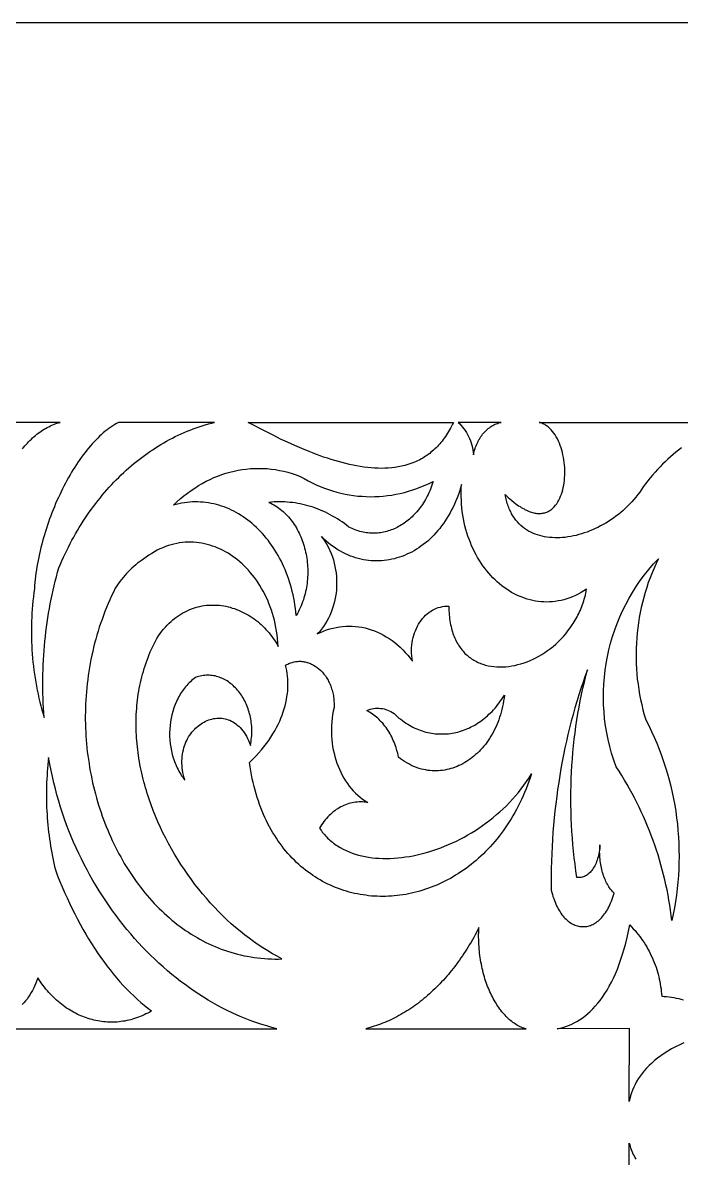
# Model space of a CAD drawing. Extents: x 599 to 929, y 27 to 457.
# Drawn here: x 768.4 to 834.3, y 343.7 to 457.4 of the extents above; entities that cross this region are included whole.
import ezdxf

# ---------------------------------------------------------------- set-up
doc = ezdxf.new("R2010")
doc.units = 0
doc.layers.add('LAYER_1', color=18, linetype='CONTINUOUS')

msp = doc.modelspace()

# ---------------------------------------------------------------- linework, layer by layer
at = {"layer": 'LAYER_1'}
for points in [[(599.39, 457.44), (599.39, 27.44), (929.39, 27.44), (929.39, 457.44)], [(787.6, 417.41), (778, 417.41), (777.8, 417.3), (777.61, 417.19), (777.42, 417.07), (777.23, 416.94), (777.03, 416.8), (776.84, 416.66), (776.65, 416.51), (776.47, 416.35), (776.28, 416.18), (776.09, 416.01), (775.91, 415.83), (775.72, 415.64), (775.54, 415.45), (775.36, 415.25), (775.18, 415.04), (775, 414.83), (774.82, 414.61), (774.64, 414.39), (774.47, 414.16), (774.3, 413.92), (774.13, 413.68), (773.96, 413.44), (773.79, 413.19), (773.62, 412.93), (773.46, 412.67), (773.3, 412.41), (773.14, 412.14), (772.99, 411.87), (772.83, 411.59), (772.68, 411.31), (772.53, 411.03), (772.39, 410.75), (772.25, 410.46), (772.11, 410.16), (771.97, 409.87), (771.83, 409.57), (771.7, 409.27), (771.57, 408.96), (771.45, 408.66), (771.33, 408.35), (771.21, 408.04), (771.09, 407.73), (770.98, 407.41), (770.87, 407.1), (770.77, 406.78), (770.67, 406.46), (770.57, 406.15), (770.48, 405.83), (770.39, 405.51), (770.31, 405.19), (770.22, 404.87), (770.15, 404.55), (770.07, 404.23), (770.01, 403.9), (769.94, 403.58), (769.88, 403.27), (769.83, 402.95), (769.78, 402.63), (769.73, 402.31), (769.69, 401.99), (769.65, 401.68), (769.62, 401.37), (769.6, 401.06), (769.58, 400.75), (769.52, 400.34), (769.47, 399.93), (769.43, 399.52), (769.39, 399.11), (769.36, 398.71), (769.33, 398.3), (769.31, 397.89), (769.29, 397.48), (769.28, 397.07), (769.28, 396.66), (769.28, 396.25), (769.28, 395.84), (769.29, 395.43), (769.31, 395.02), (769.33, 394.61), (769.36, 394.21), (769.39, 393.8), (769.43, 393.39), (769.48, 392.99), (769.53, 392.58), (769.58, 392.18), (769.64, 391.78), (769.71, 391.38), (769.78, 390.98), (769.86, 390.58), (769.94, 390.18), (770.03, 389.79), (770.12, 389.39), (770.22, 389), (770.33, 388.61), (770.44, 388.22), (770.55, 387.84), (770.52, 388.32), (770.49, 388.81), (770.46, 389.29), (770.44, 389.77), (770.43, 390.26), (770.42, 390.74), (770.42, 391.22), (770.42, 391.7), (770.43, 392.18), (770.44, 392.65), (770.46, 393.13), (770.48, 393.61), (770.51, 394.08), (770.54, 394.55), (770.58, 395.03), (770.63, 395.5), (770.67, 395.97), (770.73, 396.44), (770.79, 396.9), (770.85, 397.37), (770.92, 397.83), (771, 398.3), (771.08, 398.76), (771.16, 399.22), (771.25, 399.68), (771.34, 400.13), (771.44, 400.59), (771.55, 401.04), (771.66, 401.49), (771.77, 401.94), (771.89, 402.39), (772.02, 402.84), (772.17, 403.2), (772.32, 403.55), (772.48, 403.9), (772.64, 404.24), (772.81, 404.58), (772.98, 404.92), (773.15, 405.26), (773.33, 405.59), (773.51, 405.92), (773.69, 406.24), (773.88, 406.56), (774.07, 406.88), (774.26, 407.19), (774.46, 407.5), (774.66, 407.8), (774.86, 408.1), (775.07, 408.4), (775.28, 408.7), (775.49, 408.99), (775.71, 409.27), (775.92, 409.55), (776.15, 409.83), (776.37, 410.1), (776.6, 410.37), (776.83, 410.64), (777.06, 410.9), (777.3, 411.16), (777.53, 411.41), (777.77, 411.66), (778.02, 411.9), (778.26, 412.14), (778.51, 412.38), (778.76, 412.61), (779.02, 412.84), (779.27, 413.06), (779.53, 413.28), (779.79, 413.49), (780.06, 413.7), (780.32, 413.9), (780.59, 414.1), (780.86, 414.3), (781.13, 414.49), (781.41, 414.67), (781.68, 414.85), (781.96, 415.03), (782.24, 415.2), (782.52, 415.37), (782.81, 415.53), (783.1, 415.68), (783.38, 415.83), (783.67, 415.98), (783.97, 416.12), (784.26, 416.26), (784.56, 416.39), (784.85, 416.51), (785.15, 416.63), (785.45, 416.75), (785.76, 416.86), (786.06, 416.97), (786.36, 417.06), (786.67, 417.16), (786.98, 417.25), (787.29, 417.33)], [(811.5, 417.41), (811.41, 417.21), (811.32, 417.03), (811.22, 416.84), (811.12, 416.66), (811.02, 416.49), (810.92, 416.32), (810.81, 416.15), (810.7, 415.99), (810.59, 415.84), (810.48, 415.68), (810.37, 415.54), (810.25, 415.39), (810.14, 415.26), (810.02, 415.12), (809.9, 414.99), (809.77, 414.87), (809.65, 414.75), (809.52, 414.63), (809.39, 414.52), (809.26, 414.41), (809.13, 414.3), (808.99, 414.2), (808.86, 414.1), (808.72, 414.01), (808.58, 413.92), (808.44, 413.83), (808.3, 413.75), (808.15, 413.67), (807.86, 413.53), (807.56, 413.4), (807.26, 413.28), (806.95, 413.18), (806.63, 413.09), (806.32, 413.01), (805.99, 412.95), (805.66, 412.9), (805.33, 412.86), (804.99, 412.83), (804.65, 412.81), (804.31, 412.8), (803.96, 412.81), (803.61, 412.82), (803.26, 412.85), (802.9, 412.89), (802.55, 412.93), (802.19, 412.98), (801.82, 413.04), (801.46, 413.11), (801.1, 413.19), (800.73, 413.28), (800.36, 413.37), (800, 413.47), (799.63, 413.58), (799.26, 413.69), (798.89, 413.81), (798.52, 413.93), (798.16, 414.06), (797.79, 414.2), (797.42, 414.34), (797.06, 414.48), (796.33, 414.78), (795.62, 415.09), (794.91, 415.41), (794.21, 415.74), (793.53, 416.08), (792.86, 416.41), (792.21, 416.75), (791.58, 417.08), (790.97, 417.41)], [(816.28, 417.41), (811.99, 417.41), (812.14, 417.26), (812.29, 417.1), (812.43, 416.94), (812.56, 416.76), (812.69, 416.58), (812.81, 416.39), (812.92, 416.2), (813.02, 415.99), (813.11, 415.78), (813.2, 415.57), (813.27, 415.35), (813.34, 415.12), (813.4, 414.89), (813.45, 414.65), (813.49, 414.41), (813.52, 414.17), (813.55, 414.33), (813.59, 414.48), (813.63, 414.63), (813.68, 414.78), (813.73, 414.93), (813.78, 415.07), (813.84, 415.21), (813.9, 415.35), (813.97, 415.48), (814.03, 415.62), (814.11, 415.74), (814.18, 415.87), (814.26, 415.98), (814.34, 416.1), (814.43, 416.21), (814.52, 416.32), (814.61, 416.42), (814.7, 416.52), (814.8, 416.62), (814.9, 416.71), (815, 416.79), (815.11, 416.87), (815.22, 416.95), (815.33, 417.02), (815.44, 417.09), (815.55, 417.15), (815.67, 417.21), (815.79, 417.26), (815.91, 417.3), (816.03, 417.35), (816.15, 417.38)], [(783.48, 409.11), (783.82, 409.43), (784.17, 409.74), (784.52, 410.04), (784.88, 410.32), (785.25, 410.58), (785.62, 410.83), (785.99, 411.07), (786.37, 411.29), (786.76, 411.5), (787.15, 411.69), (787.54, 411.87), (787.94, 412.03), (788.33, 412.18), (788.74, 412.31), (789.14, 412.42), (789.55, 412.52), (789.96, 412.61), (790.37, 412.68), (790.78, 412.73), (791.2, 412.77), (791.61, 412.8), (792.03, 412.8), (792.45, 412.79), (792.86, 412.77), (793.28, 412.73), (793.7, 412.67), (794.11, 412.6), (794.53, 412.51), (794.94, 412.41), (795.36, 412.29), (795.77, 412.15), (796.18, 412), (796.57, 411.77), (796.97, 411.55), (797.37, 411.35), (797.77, 411.16), (798.18, 410.98), (798.59, 410.82), (799, 410.68), (799.42, 410.54), (799.83, 410.42), (800.25, 410.32), (800.67, 410.23), (801.09, 410.15), (801.51, 410.08), (801.94, 410.03), (802.36, 410), (802.79, 409.97), (803.21, 409.96), (803.64, 409.97), (804.06, 409.99), (804.49, 410.02), (804.91, 410.07), (805.33, 410.13), (805.76, 410.2), (806.18, 410.29), (806.6, 410.39), (807.02, 410.51), (807.43, 410.64), (807.85, 410.78), (808.26, 410.94), (808.67, 411.11), (809.08, 411.29), (809.48, 411.49), (809.42, 411.3), (809.35, 411.1), (809.28, 410.91), (809.21, 410.72), (809.13, 410.54), (809.05, 410.36), (808.97, 410.18), (808.88, 410.01), (808.79, 409.83), (808.7, 409.67), (808.6, 409.5), (808.5, 409.34), (808.4, 409.19), (808.3, 409.03), (808.19, 408.89), (808.08, 408.74), (807.97, 408.6), (807.85, 408.46), (807.73, 408.33), (807.61, 408.2), (807.49, 408.07), (807.37, 407.95), (807.24, 407.83), (807.11, 407.72), (806.98, 407.61), (806.85, 407.5), (806.72, 407.4), (806.58, 407.31), (806.44, 407.21), (806.3, 407.13), (806.16, 407.04), (806.02, 406.96), (805.88, 406.89), (805.73, 406.81), (805.58, 406.75), (805.44, 406.69), (805.29, 406.63), (805.14, 406.57), (804.98, 406.53), (804.83, 406.48), (804.68, 406.44), (804.52, 406.41), (804.37, 406.38), (804.21, 406.35), (804.06, 406.33), (803.9, 406.32), (803.74, 406.31), (803.58, 406.3), (803.42, 406.3), (803.27, 406.31), (803.11, 406.32), (802.95, 406.33), (802.79, 406.35), (802.63, 406.38), (802.47, 406.41), (802.31, 406.44), (802.15, 406.49), (801.99, 406.53), (801.83, 406.58), (801.67, 406.64), (801.52, 406.7), (801.36, 406.77), (801.2, 406.84), (801.05, 406.92), (800.82, 407.1), (800.59, 407.27), (800.36, 407.43), (800.13, 407.59), (799.9, 407.74), (799.66, 407.88), (799.42, 408.02), (799.18, 408.15), (798.94, 408.28), (798.7, 408.4), (798.45, 408.51), (798.21, 408.62), (797.96, 408.72), (797.71, 408.81), (797.46, 408.9), (797.2, 408.98), (796.95, 409.05), (796.7, 409.12), (796.44, 409.18), (796.18, 409.24), (795.92, 409.29), (795.67, 409.33), (795.41, 409.37), (795.15, 409.39), (794.88, 409.42), (794.62, 409.43), (794.36, 409.44), (794.1, 409.44), (793.84, 409.44), (793.57, 409.43), (793.31, 409.41), (793.05, 409.38), (793.22, 409.3), (793.39, 409.22), (793.55, 409.13), (793.71, 409.03), (793.87, 408.93), (794.02, 408.82), (794.17, 408.71), (794.32, 408.59), (794.46, 408.47), (794.6, 408.34), (794.74, 408.21), (794.87, 408.07), (795, 407.93), (795.12, 407.79), (795.24, 407.64), (795.36, 407.49), (795.47, 407.33), (795.58, 407.17), (795.69, 407), (795.79, 406.84), (795.88, 406.67), (795.98, 406.49), (796.07, 406.31), (796.15, 406.13), (796.23, 405.95), (796.31, 405.77), (796.38, 405.58), (796.45, 405.39), (796.51, 405.19), (796.57, 405), (796.62, 404.8), (796.67, 404.6), (796.72, 404.4), (796.76, 404.2), (796.8, 404), (796.83, 403.79), (796.86, 403.59), (796.88, 403.38), (796.9, 403.17), (796.92, 402.96), (796.93, 402.76), (796.93, 402.55), (796.93, 402.34), (796.93, 402.12), (796.92, 401.91), (796.9, 401.7), (796.88, 401.49), (796.86, 401.28), (796.83, 401.07), (796.8, 400.86), (796.76, 400.66), (796.71, 400.45), (796.66, 400.24), (796.61, 400.04), (796.55, 399.83), (796.49, 399.63), (796.42, 399.43), (796.34, 399.23), (796.26, 399.03), (796.18, 398.83), (796.08, 398.64), (795.99, 398.45), (795.89, 398.26), (795.78, 398.07), (795.74, 398.42), (795.7, 398.77), (795.65, 399.12), (795.59, 399.46), (795.53, 399.8), (795.46, 400.14), (795.38, 400.47), (795.3, 400.79), (795.21, 401.12), (795.11, 401.43), (795.01, 401.75), (794.9, 402.05), (794.78, 402.36), (794.66, 402.66), (794.53, 402.95), (794.4, 403.24), (794.26, 403.52), (794.11, 403.8), (793.96, 404.07), (793.81, 404.34), (793.65, 404.6), (793.48, 404.86), (793.31, 405.11), (793.14, 405.35), (792.96, 405.59), (792.77, 405.82), (792.59, 406.05), (792.39, 406.27), (792.2, 406.48), (791.99, 406.69), (791.79, 406.89), (791.58, 407.08), (791.37, 407.26), (791.15, 407.44), (790.93, 407.62), (790.7, 407.78), (790.48, 407.94), (790.25, 408.09), (790.01, 408.23), (789.78, 408.37), (789.54, 408.5), (789.29, 408.62), (789.05, 408.73), (788.8, 408.84), (788.55, 408.93), (788.3, 409.02), (788.04, 409.1), (787.79, 409.17), (787.53, 409.24), (787.27, 409.29), (787, 409.34), (786.74, 409.37), (786.47, 409.4), (786.21, 409.42), (785.94, 409.43), (785.67, 409.44), (785.4, 409.43), (785.13, 409.41), (784.85, 409.38), (784.58, 409.35), (784.31, 409.3), (784.03, 409.25), (783.76, 409.18)], [(824.84, 400.7), (824.56, 400.52), (824.28, 400.35), (823.99, 400.2), (823.71, 400.06), (823.42, 399.93), (823.14, 399.82), (822.85, 399.73), (822.56, 399.64), (822.28, 399.57), (821.99, 399.52), (821.7, 399.47), (821.42, 399.44), (821.13, 399.42), (820.85, 399.41), (820.57, 399.42), (820.28, 399.44), (820, 399.47), (819.73, 399.51), (819.45, 399.56), (819.18, 399.63), (818.9, 399.7), (818.63, 399.79), (818.37, 399.89), (818.1, 399.99), (817.84, 400.11), (817.59, 400.24), (817.33, 400.38), (817.08, 400.53), (816.84, 400.69), (816.6, 400.86), (816.36, 401.04), (816.13, 401.22), (815.9, 401.42), (815.68, 401.63), (815.46, 401.84), (815.25, 402.07), (815.04, 402.3), (814.84, 402.54), (814.65, 402.79), (814.46, 403.04), (814.27, 403.31), (814.1, 403.58), (813.93, 403.86), (813.77, 404.15), (813.61, 404.44), (813.47, 404.74), (813.33, 405.05), (813.2, 405.37), (813.07, 405.69), (812.96, 406.02), (812.85, 406.35), (812.75, 406.69), (812.66, 407.04), (812.58, 407.39), (812.51, 407.74), (812.45, 408.11), (812.39, 408.47), (812.35, 408.85), (812.32, 409.22), (812.3, 409.6), (812.29, 409.99), (812.28, 410.38), (812.29, 410.78), (812.31, 411.17), (812.22, 410.83), (812.11, 410.49), (812, 410.17), (811.88, 409.84), (811.75, 409.53), (811.62, 409.22), (811.48, 408.92), (811.33, 408.63), (811.18, 408.34), (811.02, 408.07), (810.85, 407.8), (810.68, 407.53), (810.51, 407.28), (810.33, 407.03), (810.14, 406.79), (809.95, 406.56), (809.75, 406.34), (809.55, 406.12), (809.35, 405.91), (809.14, 405.72), (808.93, 405.52), (808.71, 405.34), (808.49, 405.17), (808.26, 405), (808.04, 404.84), (807.8, 404.69), (807.57, 404.55), (807.33, 404.42), (807.09, 404.3), (806.85, 404.19), (806.6, 404.08), (806.36, 403.98), (806.11, 403.9), (805.86, 403.82), (805.6, 403.75), (805.35, 403.69), (805.09, 403.64), (804.84, 403.59), (804.58, 403.56), (804.32, 403.54), (804.06, 403.53), (803.8, 403.52), (803.54, 403.53), (803.28, 403.54), (803.02, 403.57), (802.76, 403.6), (802.5, 403.65), (802.24, 403.7), (801.98, 403.77), (801.72, 403.84), (801.46, 403.93), (801.21, 404.02), (800.95, 404.13), (800.7, 404.24), (800.45, 404.37), (800.2, 404.5), (799.95, 404.65), (799.7, 404.81), (799.46, 404.97), (799.22, 405.15), (798.98, 405.34), (798.75, 405.54), (798.51, 405.75), (798.29, 405.97), (798.39, 405.84), (798.49, 405.71), (798.67, 405.44), (798.84, 405.16), (799, 404.86), (799.14, 404.57), (799.27, 404.26), (799.39, 403.95), (799.49, 403.63), (799.58, 403.31), (799.65, 402.98), (799.71, 402.65), (799.76, 402.32), (799.79, 401.98), (799.81, 401.65), (799.82, 401.31), (799.81, 400.97), (799.79, 400.64), (799.76, 400.3), (799.71, 399.97), (799.65, 399.64), (799.57, 399.32), (799.48, 399), (799.38, 398.69), (799.27, 398.38), (799.14, 398.07), (799, 397.78), (798.84, 397.49), (798.68, 397.22), (798.5, 396.95), (798.3, 396.69), (798.2, 396.57), (798.09, 396.44), (797.99, 396.32), (797.87, 396.21), (798.19, 396.36), (798.5, 396.49), (798.82, 396.61), (799.14, 396.72), (799.46, 396.8), (799.78, 396.87), (800.1, 396.93), (800.42, 396.97), (800.75, 396.99), (801.07, 397), (801.39, 397), (801.71, 396.97), (802.03, 396.94), (802.35, 396.88), (802.67, 396.82), (802.98, 396.73), (803.29, 396.64), (803.6, 396.53), (803.9, 396.4), (804.2, 396.26), (804.5, 396.1), (804.79, 395.93), (805.08, 395.75), (805.37, 395.55), (805.64, 395.34), (805.92, 395.12), (806.18, 394.88), (806.44, 394.62), (806.69, 394.36), (806.94, 394.08), (807.18, 393.78), (807.41, 393.48), (807.37, 393.75), (807.34, 394.02), (807.32, 394.29), (807.32, 394.56), (807.32, 394.82), (807.34, 395.08), (807.38, 395.34), (807.42, 395.59), (807.48, 395.84), (807.54, 396.08), (807.62, 396.31), (807.7, 396.54), (807.8, 396.77), (807.91, 396.98), (808.02, 397.19), (808.15, 397.38), (808.28, 397.57), (808.42, 397.75), (808.57, 397.92), (808.72, 398.08), (808.89, 398.23), (809.06, 398.37), (809.23, 398.49), (809.41, 398.6), (809.6, 398.7), (809.8, 398.78), (809.99, 398.86), (810.2, 398.91), (810.41, 398.95), (810.62, 398.98), (810.73, 398.99), (810.83, 398.99), (810.94, 398.99), (811.05, 398.98), (811.06, 398.76), (811.06, 398.54), (811.07, 398.33), (811.09, 398.12), (811.11, 397.91), (811.13, 397.71), (811.16, 397.52), (811.19, 397.32), (811.23, 397.14), (811.27, 396.95), (811.31, 396.77), (811.36, 396.6), (811.41, 396.43), (811.46, 396.26), (811.52, 396.1), (811.58, 395.94), (811.64, 395.79), (811.71, 395.64), (811.78, 395.5), (811.86, 395.36), (811.94, 395.22), (812.02, 395.09), (812.1, 394.96), (812.19, 394.84), (812.28, 394.72), (812.37, 394.6), (812.47, 394.49), (812.56, 394.38), (812.66, 394.27), (812.77, 394.17), (812.87, 394.08), (812.98, 393.99), (813.09, 393.9), (813.21, 393.81), (813.32, 393.73), (813.44, 393.66), (813.56, 393.58), (813.68, 393.51), (813.8, 393.45), (813.93, 393.39), (814.06, 393.33), (814.18, 393.28), (814.32, 393.23), (814.45, 393.18), (814.72, 393.1), (814.99, 393.03), (815.27, 392.98), (815.56, 392.94), (815.85, 392.92), (816.14, 392.91), (816.44, 392.91), (816.74, 392.93), (817.04, 392.96), (817.35, 393.01), (817.65, 393.06), (817.96, 393.14), (818.26, 393.22), (818.57, 393.32), (818.87, 393.43), (819.17, 393.55), (819.48, 393.69), (819.77, 393.83), (820.07, 393.99), (820.36, 394.17), (820.65, 394.35), (820.93, 394.54), (821.21, 394.75), (821.48, 394.97), (821.75, 395.2), (822.01, 395.44), (822.26, 395.69), (822.51, 395.96), (822.74, 396.23), (822.97, 396.51), (823.19, 396.81), (823.4, 397.11), (823.5, 397.27), (823.6, 397.43), (823.69, 397.59), (823.79, 397.75), (823.88, 397.92), (823.96, 398.09), (824.05, 398.26), (824.13, 398.43), (824.21, 398.61), (824.28, 398.79), (824.35, 398.97), (824.42, 399.15), (824.49, 399.34), (824.55, 399.52), (824.6, 399.71), (824.66, 399.91), (824.71, 400.1), (824.76, 400.3), (824.8, 400.5)], [(793.98, 394.97), (793.95, 395.36), (793.91, 395.75), (793.87, 396.12), (793.81, 396.5), (793.75, 396.86), (793.67, 397.23), (793.59, 397.58), (793.5, 397.93), (793.4, 398.27), (793.29, 398.61), (793.17, 398.94), (793.05, 399.26), (792.92, 399.58), (792.78, 399.89), (792.63, 400.19), (792.48, 400.49), (792.31, 400.78), (792.15, 401.06), (791.97, 401.33), (791.79, 401.6), (791.6, 401.86), (791.41, 402.11), (791.21, 402.35), (791.01, 402.59), (790.8, 402.81), (790.58, 403.03), (790.36, 403.24), (790.14, 403.44), (789.91, 403.63), (789.68, 403.81), (789.44, 403.98), (789.2, 404.15), (788.95, 404.3), (788.7, 404.45), (788.45, 404.58), (788.19, 404.71), (787.94, 404.82), (787.67, 404.93), (787.41, 405.02), (787.14, 405.11), (786.87, 405.18), (786.6, 405.25), (786.33, 405.3), (786.05, 405.34), (785.78, 405.37), (785.5, 405.4), (785.22, 405.4), (784.94, 405.4), (784.66, 405.39), (784.38, 405.36), (784.1, 405.33), (783.82, 405.28), (783.54, 405.22), (783.26, 405.14), (782.98, 405.06), (782.7, 404.96), (782.42, 404.85), (782.14, 404.73), (781.86, 404.59), (781.59, 404.44), (781.32, 404.28), (781.04, 404.11), (780.77, 403.92), (780.51, 403.72), (780.3, 403.58), (780.1, 403.44), (779.9, 403.29), (779.71, 403.13), (779.52, 402.97), (779.33, 402.8), (779.15, 402.62), (778.97, 402.44), (778.79, 402.26), (778.62, 402.07), (778.45, 401.87), (778.28, 401.66), (778.12, 401.45), (777.97, 401.24), (777.81, 401.02), (777.67, 400.8), (777.48, 400.41), (777.29, 400.02), (777.12, 399.64), (776.95, 399.25), (776.79, 398.85), (776.63, 398.46), (776.48, 398.07), (776.34, 397.67), (776.2, 397.27), (776.07, 396.88), (775.94, 396.48), (775.82, 396.08), (775.71, 395.68), (775.6, 395.28), (775.5, 394.87), (775.41, 394.47), (775.32, 394.07), (775.23, 393.66), (775.16, 393.26), (775.08, 392.85), (775.02, 392.45), (774.96, 392.04), (774.91, 391.64), (774.86, 391.23), (774.81, 390.83), (774.78, 390.42), (774.75, 390.02), (774.72, 389.61), (774.7, 389.21), (774.68, 388.8), (774.68, 388.4), (774.67, 388), (774.67, 387.6), (774.68, 387.19), (774.69, 386.79), (774.71, 386.39), (774.73, 385.99), (774.76, 385.6), (774.79, 385.2), (774.83, 384.8), (774.87, 384.41), (774.92, 384.02), (774.98, 383.62), (775.04, 383.23), (775.1, 382.85), (775.17, 382.46), (775.24, 382.07), (775.32, 381.69), (775.4, 381.31), (775.49, 380.93), (775.58, 380.55), (775.68, 380.18), (775.78, 379.8), (775.89, 379.43), (776, 379.06), (776.12, 378.7), (776.24, 378.33), (776.36, 377.97), (776.49, 377.61), (776.63, 377.26), (776.77, 376.91), (776.91, 376.56), (777.06, 376.21), (777.21, 375.86), (777.36, 375.52), (777.53, 375.19), (777.69, 374.85), (777.86, 374.52), (778.03, 374.19), (778.21, 373.87), (778.39, 373.55), (778.57, 373.23), (778.76, 372.92), (778.96, 372.61), (779.15, 372.3), (779.36, 372), (779.56, 371.7), (779.77, 371.41), (779.98, 371.12), (780.2, 370.83), (780.42, 370.55), (780.64, 370.28), (780.87, 370.01), (781.1, 369.74), (781.34, 369.48), (781.57, 369.22), (781.82, 368.96), (782.06, 368.72), (782.31, 368.47), (782.56, 368.23), (782.82, 368), (783.08, 367.77), (783.34, 367.55), (783.61, 367.33), (783.87, 367.12), (784.15, 366.91), (784.42, 366.71), (784.7, 366.52), (784.98, 366.33), (785.27, 366.14), (785.55, 365.97), (785.85, 365.79), (786.14, 365.63), (786.44, 365.47), (786.74, 365.32), (787.04, 365.17), (787.34, 365.03), (787.65, 364.89), (787.96, 364.76), (788.28, 364.64), (788.59, 364.53), (788.91, 364.42), (789.23, 364.32), (789.56, 364.22), (789.89, 364.14), (790.21, 364.06), (790.55, 363.98), (790.88, 363.92), (791.22, 363.86), (791.56, 363.8), (791.9, 363.76), (792.24, 363.72), (792.59, 363.69), (792.94, 363.67), (793.29, 363.66), (793.64, 363.65), (794, 363.65), (794.35, 363.66), (793.87, 363.92), (793.39, 364.18), (792.92, 364.47), (792.44, 364.76), (791.98, 365.07), (791.51, 365.39), (791.05, 365.73), (790.6, 366.08), (790.15, 366.44), (789.71, 366.81), (789.27, 367.19), (788.84, 367.59), (788.41, 368), (788, 368.41), (787.59, 368.84), (787.18, 369.28), (786.79, 369.73), (786.4, 370.19), (786.02, 370.65), (785.64, 371.13), (785.28, 371.61), (784.93, 372.1), (784.58, 372.6), (784.24, 373.11), (783.92, 373.62), (783.6, 374.15), (783.3, 374.67), (783, 375.21), (782.72, 375.75), (782.44, 376.29), (782.18, 376.84), (781.93, 377.4), (781.69, 377.96), (781.47, 378.52), (781.25, 379.09), (781.05, 379.66), (780.96, 379.95), (780.87, 380.24), (780.78, 380.52), (780.69, 380.81), (780.61, 381.1), (780.53, 381.39), (780.46, 381.68), (780.39, 381.97), (780.32, 382.27), (780.26, 382.56), (780.2, 382.85), (780.14, 383.14), (780.09, 383.44), (780.04, 383.73), (779.99, 384.03), (779.95, 384.32), (779.91, 384.61), (779.88, 384.91), (779.85, 385.2), (779.82, 385.5), (779.8, 385.79), (779.78, 386.09), (779.77, 386.38), (779.76, 386.67), (779.75, 386.97), (779.75, 387.26), (779.75, 387.55), (779.76, 387.85), (779.77, 388.14), (779.79, 388.43), (779.81, 388.73), (779.83, 389.02), (779.86, 389.31), (779.89, 389.6), (779.93, 389.89), (779.97, 390.18), (780.02, 390.47), (780.07, 390.75), (780.13, 391.04), (780.19, 391.33), (780.25, 391.61), (780.32, 391.9), (780.4, 392.18), (780.48, 392.46), (780.56, 392.75), (780.65, 393.03), (780.75, 393.31), (780.85, 393.58), (780.95, 393.86), (781.06, 394.14), (781.17, 394.41), (781.29, 394.69), (781.42, 394.96), (781.55, 395.23), (781.68, 395.5), (781.82, 395.77), (781.99, 396.01), (782.16, 396.25), (782.33, 396.48), (782.51, 396.7), (782.69, 396.9), (782.87, 397.1), (783.06, 397.29), (783.25, 397.46), (783.44, 397.63), (783.64, 397.79), (783.84, 397.94), (784.04, 398.07), (784.24, 398.2), (784.44, 398.33), (784.65, 398.44), (784.86, 398.54), (785.07, 398.63), (785.28, 398.72), (785.49, 398.8), (785.71, 398.86), (785.92, 398.92), (786.14, 398.97), (786.36, 399.02), (786.57, 399.05), (786.79, 399.08), (787.01, 399.1), (787.23, 399.11), (787.44, 399.11), (787.66, 399.11), (787.88, 399.1), (788.1, 399.08), (788.31, 399.05), (788.53, 399.02), (788.74, 398.98), (788.95, 398.93), (789.17, 398.88), (789.38, 398.81), (789.59, 398.75), (789.79, 398.67), (790, 398.59), (790.2, 398.5), (790.4, 398.41), (790.6, 398.31), (790.8, 398.2), (790.99, 398.09), (791.18, 397.98), (791.37, 397.85), (791.56, 397.72), (791.74, 397.59), (791.92, 397.45), (792.09, 397.3), (792.26, 397.15), (792.43, 397), (792.6, 396.84), (792.75, 396.67), (792.91, 396.5), (793.06, 396.32), (793.21, 396.14), (793.35, 395.96), (793.48, 395.77), (793.61, 395.58), (793.74, 395.38), (793.86, 395.18)], [(832.02, 403.75), (831.79, 403.28), (831.58, 402.81), (831.38, 402.32), (831.19, 401.84), (831.01, 401.35), (830.85, 400.86), (830.7, 400.37), (830.55, 399.87), (830.42, 399.37), (830.31, 398.86), (830.2, 398.36), (830.11, 397.85), (830.03, 397.34), (829.96, 396.83), (829.9, 396.32), (829.85, 395.81), (829.82, 395.29), (829.79, 394.78), (829.78, 394.26), (829.79, 393.75), (829.8, 393.23), (829.83, 392.72), (829.86, 392.2), (829.91, 391.69), (829.98, 391.17), (830.05, 390.66), (830.14, 390.15), (830.24, 389.64), (830.35, 389.13), (830.47, 388.62), (830.61, 388.12), (830.75, 387.62), (831.05, 387.04), (831.33, 386.45), (831.6, 385.86), (831.85, 385.26), (832.1, 384.66), (832.32, 384.05), (832.54, 383.44), (832.74, 382.83), (832.92, 382.21), (833.1, 381.59), (833.26, 380.96), (833.4, 380.33), (833.53, 379.7), (833.65, 379.07), (833.75, 378.43), (833.84, 377.79), (833.92, 377.15), (833.98, 376.51), (834.03, 375.87), (834.06, 375.23), (834.08, 374.58), (834.09, 373.94), (834.08, 373.29), (834.06, 372.65), (834.02, 372), (833.97, 371.35), (833.9, 370.71), (833.82, 370.06), (833.73, 369.42), (833.62, 368.78), (833.5, 368.14), (833.36, 367.5), (833.3, 368.01), (833.23, 368.53), (833.15, 369.04), (833.07, 369.55), (832.98, 370.06), (832.88, 370.57), (832.77, 371.07), (832.66, 371.58), (832.53, 372.08), (832.41, 372.58), (832.27, 373.08), (832.13, 373.57), (831.98, 374.07), (831.82, 374.56), (831.66, 375.04), (831.48, 375.53), (831.31, 376.01), (831.12, 376.49), (830.93, 376.97), (830.73, 377.45), (830.52, 377.92), (830.31, 378.39), (830.09, 378.85), (829.86, 379.32), (829.63, 379.78), (829.39, 380.23), (829.14, 380.69), (828.88, 381.14), (828.62, 381.58), (828.35, 382.02), (828.08, 382.46), (827.8, 382.9), (827.56, 383.57), (827.34, 384.26), (827.15, 384.94), (826.99, 385.63), (826.85, 386.32), (826.73, 387.02), (826.64, 387.71), (826.58, 388.41), (826.53, 389.11), (826.52, 389.8), (826.52, 390.5), (826.55, 391.19), (826.61, 391.88), (826.69, 392.57), (826.79, 393.26), (826.91, 393.94), (827.06, 394.62), (827.24, 395.29), (827.43, 395.95), (827.65, 396.61), (827.89, 397.26), (828.15, 397.91), (828.44, 398.54), (828.75, 399.17), (829.08, 399.78), (829.43, 400.38), (829.81, 400.98), (830.21, 401.56), (830.63, 402.13), (831.07, 402.68), (831.53, 403.23)], [(794.71, 393.08), (794.82, 393.14), (794.92, 393.2), (795.03, 393.25), (795.14, 393.29), (795.25, 393.33), (795.36, 393.36), (795.47, 393.39), (795.58, 393.42), (795.69, 393.44), (795.8, 393.45), (795.91, 393.46), (796.02, 393.47), (796.13, 393.47), (796.24, 393.47), (796.35, 393.46), (796.46, 393.45), (796.56, 393.43), (796.67, 393.41), (796.78, 393.39), (796.88, 393.36), (796.99, 393.33), (797.09, 393.29), (797.19, 393.25), (797.29, 393.2), (797.49, 393.1), (797.68, 392.98), (797.87, 392.85), (798.05, 392.71), (798.23, 392.55), (798.31, 392.47), (798.39, 392.38), (798.47, 392.29), (798.55, 392.19), (798.62, 392.1), (798.7, 392), (798.77, 391.89), (798.83, 391.79), (798.9, 391.68), (798.96, 391.57), (799.02, 391.45), (799.08, 391.34), (799.14, 391.22), (799.19, 391.09), (799.24, 390.97), (799.28, 390.84), (799.32, 390.71), (799.36, 390.58), (799.4, 390.45), (799.43, 390.31), (799.46, 390.17), (799.49, 390.03), (799.51, 389.89), (799.53, 389.74), (799.54, 389.59), (799.55, 389.45), (799.56, 389.3), (799.56, 389.14), (799.56, 388.99), (799.56, 388.83), (799.48, 388.48), (799.42, 388.12), (799.36, 387.76), (799.33, 387.4), (799.3, 387.05), (799.29, 386.69), (799.29, 386.33), (799.31, 385.98), (799.33, 385.63), (799.37, 385.28), (799.42, 384.94), (799.48, 384.6), (799.56, 384.26), (799.64, 383.93), (799.74, 383.6), (799.84, 383.28), (799.96, 382.96), (800.09, 382.66), (800.23, 382.35), (800.38, 382.06), (800.54, 381.78), (800.71, 381.5), (800.89, 381.23), (801.08, 380.98), (801.28, 380.73), (801.49, 380.49), (801.71, 380.27), (801.94, 380.05), (802.17, 379.85), (802.42, 379.66), (802.67, 379.48), (802.93, 379.32), (802.76, 379.35), (802.58, 379.37), (802.41, 379.38), (802.23, 379.39), (802.06, 379.38), (801.89, 379.37), (801.72, 379.36), (801.55, 379.33), (801.38, 379.3), (801.21, 379.26), (801.04, 379.22), (800.88, 379.16), (800.71, 379.1), (800.55, 379.04), (800.39, 378.97), (800.24, 378.89), (800.08, 378.8), (799.93, 378.71), (799.78, 378.61), (799.63, 378.5), (799.48, 378.39), (799.34, 378.27), (799.2, 378.14), (799.06, 378.01), (798.93, 377.88), (798.8, 377.73), (798.67, 377.59), (798.55, 377.43), (798.43, 377.27), (798.32, 377.1), (798.21, 376.93), (798.1, 376.76), (798.19, 376.62), (798.29, 376.49), (798.38, 376.36), (798.48, 376.24), (798.59, 376.11), (798.69, 375.99), (798.8, 375.88), (798.92, 375.77), (799.03, 375.66), (799.15, 375.55), (799.27, 375.45), (799.39, 375.35), (799.52, 375.25), (799.65, 375.15), (799.78, 375.06), (799.91, 374.98), (800.18, 374.81), (800.46, 374.66), (800.76, 374.51), (801.06, 374.38), (801.36, 374.26), (801.68, 374.16), (802, 374.06), (802.33, 373.98), (802.67, 373.91), (803.01, 373.85), (803.36, 373.8), (803.71, 373.76), (804.07, 373.74), (804.44, 373.72), (804.81, 373.72), (805.18, 373.73), (805.56, 373.75), (805.94, 373.77), (806.32, 373.81), (806.71, 373.87), (807.1, 373.93), (807.49, 374), (807.88, 374.08), (808.27, 374.18), (808.67, 374.28), (809.06, 374.39), (809.45, 374.52), (809.85, 374.65), (810.24, 374.8), (810.63, 374.95), (811.03, 375.11), (811.42, 375.29), (811.8, 375.47), (812.19, 375.66), (812.57, 375.87), (812.95, 376.08), (813.33, 376.3), (813.7, 376.53), (814.06, 376.77), (814.43, 377.02), (814.79, 377.28), (815.14, 377.55), (815.48, 377.82), (815.83, 378.11), (816.16, 378.4), (816.49, 378.7), (816.81, 379.01), (817.12, 379.33), (817.43, 379.66), (817.72, 380), (818.01, 380.34), (818.29, 380.7), (818.56, 381.06), (818.82, 381.43), (819.07, 381.8), (819.31, 382.19), (819.18, 381.81), (819.05, 381.43), (818.91, 381.06), (818.77, 380.69), (818.62, 380.34), (818.47, 379.98), (818.31, 379.64), (818.15, 379.3), (817.98, 378.96), (817.81, 378.63), (817.64, 378.31), (817.46, 377.99), (817.27, 377.68), (817.08, 377.38), (816.89, 377.08), (816.69, 376.78), (816.49, 376.5), (816.28, 376.22), (816.07, 375.94), (815.85, 375.67), (815.64, 375.41), (815.42, 375.15), (815.19, 374.9), (814.96, 374.66), (814.73, 374.42), (814.5, 374.19), (814.26, 373.96), (814.02, 373.74), (813.78, 373.53), (813.53, 373.32), (813.28, 373.12), (813.03, 372.92), (812.77, 372.73), (812.52, 372.55), (812.26, 372.37), (812, 372.2), (811.73, 372.04), (811.47, 371.88), (811.2, 371.73), (810.93, 371.58), (810.66, 371.44), (810.39, 371.31), (810.11, 371.18), (809.84, 371.06), (809.56, 370.94), (809.28, 370.83), (809, 370.73), (808.72, 370.63), (808.44, 370.54), (808.16, 370.45), (807.87, 370.38), (807.59, 370.3), (807.3, 370.24), (807.02, 370.18), (806.73, 370.12), (806.45, 370.08), (806.16, 370.03), (805.87, 370), (805.59, 369.97), (805.3, 369.95), (805.01, 369.93), (804.73, 369.92), (804.44, 369.92), (804.16, 369.92), (803.87, 369.93), (803.59, 369.94), (803.3, 369.96), (803.02, 369.99), (802.74, 370.03), (802.46, 370.07), (802.18, 370.11), (801.9, 370.17), (801.62, 370.22), (801.34, 370.29), (801.07, 370.36), (800.8, 370.44), (800.53, 370.52), (800.26, 370.61), (799.99, 370.71), (799.72, 370.81), (799.46, 370.92), (799.2, 371.04), (798.94, 371.16), (798.68, 371.29), (798.42, 371.43), (798.17, 371.57), (797.92, 371.72), (797.67, 371.87), (797.43, 372.03), (797.19, 372.2), (796.95, 372.37), (796.72, 372.55), (796.48, 372.74), (796.25, 372.93), (796.03, 373.13), (795.81, 373.33), (795.59, 373.55), (795.37, 373.76), (795.16, 373.99), (794.95, 374.22), (794.75, 374.46), (794.55, 374.7), (794.36, 374.95), (794.17, 375.21), (793.98, 375.47), (793.8, 375.74), (793.62, 376.02), (793.45, 376.3), (793.28, 376.59), (793.11, 376.89), (792.95, 377.19), (792.8, 377.5), (792.65, 377.81), (792.51, 378.14), (792.37, 378.46), (792.24, 378.8), (792.11, 379.14), (791.99, 379.49), (791.87, 379.84), (791.76, 380.2), (791.66, 380.57), (791.56, 380.94), (791.46, 381.33), (791.38, 381.71), (791.3, 382.11), (791.22, 382.51), (791.15, 382.91), (791.09, 383.33), (791.41, 383.64), (791.72, 383.96), (792.01, 384.28), (792.29, 384.6), (792.55, 384.92), (792.79, 385.24), (793.02, 385.55), (793.24, 385.87), (793.44, 386.19), (793.63, 386.51), (793.81, 386.83), (793.97, 387.14), (794.12, 387.46), (794.25, 387.77), (794.37, 388.09), (794.48, 388.4), (794.58, 388.71), (794.67, 389.02), (794.74, 389.32), (794.8, 389.63), (794.85, 389.93), (794.89, 390.23), (794.92, 390.53), (794.94, 390.83), (794.94, 391.12), (794.94, 391.41), (794.92, 391.7), (794.9, 391.98), (794.87, 392.26), (794.82, 392.54), (794.77, 392.81)], [(826.17, 375.09), (826.16, 374.91), (826.15, 374.72), (826.12, 374.54), (826.1, 374.37), (826.07, 374.2), (826.03, 374.03), (825.99, 373.87), (825.94, 373.71), (825.89, 373.56), (825.84, 373.41), (825.78, 373.26), (825.71, 373.13), (825.65, 372.99), (825.58, 372.87), (825.5, 372.75), (825.43, 372.63), (825.35, 372.52), (825.26, 372.42), (825.18, 372.33), (825.09, 372.24), (825, 372.16), (824.9, 372.09), (824.81, 372.03), (824.71, 371.97), (824.61, 371.92), (824.51, 371.88), (824.4, 371.85), (824.3, 371.83), (824.19, 371.82), (824.08, 371.81), (823.97, 371.82), (823.86, 371.83), (823.77, 372.48), (823.68, 373.14), (823.6, 373.79), (823.53, 374.45), (823.46, 375.11), (823.41, 375.77), (823.36, 376.43), (823.33, 377.09), (823.3, 377.75), (823.28, 378.41), (823.26, 379.07), (823.26, 379.74), (823.26, 380.4), (823.28, 381.06), (823.3, 381.72), (823.33, 382.38), (823.37, 383.04), (823.41, 383.7), (823.47, 384.35), (823.53, 385.01), (823.6, 385.66), (823.68, 386.31), (823.77, 386.95), (823.86, 387.6), (823.97, 388.24), (824.08, 388.88), (824.2, 389.51), (824.33, 390.14), (824.46, 390.77), (824.61, 391.39), (824.76, 392.01), (824.92, 392.62), (824.7, 392), (824.48, 391.37), (824.26, 390.74), (824.06, 390.1), (823.86, 389.45), (823.67, 388.8), (823.48, 388.14), (823.3, 387.48), (823.13, 386.82), (822.97, 386.15), (822.81, 385.47), (822.67, 384.79), (822.53, 384.11), (822.39, 383.42), (822.27, 382.73), (822.15, 382.03), (822.04, 381.33), (821.93, 380.63), (821.84, 379.92), (821.75, 379.21), (821.67, 378.5), (821.6, 377.79), (821.53, 377.07), (821.47, 376.35), (821.42, 375.63), (821.38, 374.91), (821.35, 374.18), (821.32, 373.46), (821.3, 372.73), (821.29, 372), (821.29, 371.27), (821.3, 370.54), (821.35, 370.32), (821.41, 370.11), (821.47, 369.9), (821.54, 369.71), (821.61, 369.51), (821.68, 369.33), (821.75, 369.15), (821.83, 368.98), (821.92, 368.82), (822, 368.66), (822.09, 368.51), (822.18, 368.36), (822.27, 368.23), (822.37, 368.09), (822.47, 367.97), (822.57, 367.85), (822.67, 367.74), (822.78, 367.64), (822.88, 367.54), (822.99, 367.45), (823.1, 367.37), (823.21, 367.29), (823.33, 367.22), (823.44, 367.15), (823.55, 367.1), (823.67, 367.05), (823.79, 367.01), (823.91, 366.97), (824.02, 366.94), (824.14, 366.92), (824.26, 366.9), (824.38, 366.89), (824.5, 366.89), (824.62, 366.89), (824.74, 366.91), (824.86, 366.92), (824.98, 366.95), (825.1, 366.98), (825.21, 367.02), (825.33, 367.07), (825.45, 367.12), (825.56, 367.18), (825.67, 367.25), (825.79, 367.32), (825.9, 367.4), (826.01, 367.49), (826.12, 367.58), (826.22, 367.68), (826.33, 367.79), (826.43, 367.9), (826.53, 368.03), (826.63, 368.16), (826.72, 368.29), (826.81, 368.43), (826.91, 368.58), (826.99, 368.74), (827.08, 368.9), (827.16, 369.07), (827.24, 369.25), (827.31, 369.44), (827.39, 369.63), (827.45, 369.83), (827.52, 370.03), (827.58, 370.25), (827.49, 370.34), (827.4, 370.44), (827.31, 370.54), (827.22, 370.65), (827.14, 370.77), (827.06, 370.89), (826.98, 371.01), (826.91, 371.14), (826.84, 371.27), (826.77, 371.41), (826.71, 371.55), (826.65, 371.69), (826.59, 371.84), (826.53, 371.99), (826.48, 372.14), (826.43, 372.3), (826.39, 372.46), (826.35, 372.62), (826.31, 372.79), (826.28, 372.96), (826.25, 373.13), (826.22, 373.3), (826.2, 373.47), (826.18, 373.65), (826.17, 373.82), (826.15, 374), (826.15, 374.18), (826.14, 374.36), (826.15, 374.54), (826.15, 374.73), (826.16, 374.91)], [(791.19, 385.05), (791.23, 385.25), (791.26, 385.44), (791.28, 385.64), (791.3, 385.83), (791.32, 386.02), (791.33, 386.22), (791.33, 386.41), (791.33, 386.59), (791.33, 386.78), (791.32, 386.97), (791.3, 387.15), (791.28, 387.34), (791.26, 387.52), (791.23, 387.7), (791.19, 387.87), (791.15, 388.05), (791.11, 388.22), (791.06, 388.39), (791.01, 388.56), (790.96, 388.72), (790.9, 388.89), (790.83, 389.05), (790.77, 389.2), (790.7, 389.36), (790.62, 389.51), (790.54, 389.66), (790.46, 389.8), (790.37, 389.94), (790.29, 390.08), (790.19, 390.21), (790.1, 390.34), (790, 390.47), (789.9, 390.59), (789.79, 390.71), (789.69, 390.82), (789.58, 390.93), (789.46, 391.04), (789.35, 391.14), (789.23, 391.23), (789.11, 391.33), (788.99, 391.41), (788.86, 391.5), (788.73, 391.57), (788.6, 391.64), (788.47, 391.71), (788.34, 391.77), (788.2, 391.83), (788.07, 391.88), (787.93, 391.92), (787.79, 391.96), (787.65, 392), (787.5, 392.03), (787.36, 392.05), (787.21, 392.06), (787.07, 392.07), (786.92, 392.07), (786.77, 392.07), (786.62, 392.06), (786.47, 392.04), (786.32, 392.02), (786.16, 391.99), (786.01, 391.95), (785.86, 391.91), (785.7, 391.86), (785.57, 391.75), (785.43, 391.65), (785.3, 391.54), (785.18, 391.42), (785.06, 391.3), (784.94, 391.18), (784.82, 391.05), (784.71, 390.92), (784.6, 390.79), (784.5, 390.65), (784.4, 390.51), (784.3, 390.37), (784.21, 390.23), (784.12, 390.08), (784.03, 389.93), (783.95, 389.77), (783.87, 389.62), (783.8, 389.46), (783.66, 389.13), (783.54, 388.8), (783.43, 388.46), (783.34, 388.11), (783.26, 387.76), (783.2, 387.4), (783.16, 387.04), (783.13, 386.68), (783.11, 386.32), (783.11, 385.95), (783.13, 385.59), (783.17, 385.22), (783.22, 384.86), (783.28, 384.5), (783.37, 384.15), (783.47, 383.8), (783.52, 383.62), (783.58, 383.45), (783.65, 383.28), (783.72, 383.12), (783.79, 382.95), (783.87, 382.79), (783.95, 382.62), (784.03, 382.46), (784.12, 382.31), (784.22, 382.15), (784.31, 382), (784.42, 381.85), (784.52, 381.7), (784.63, 381.56), (784.56, 381.81), (784.5, 382.07), (784.44, 382.32), (784.4, 382.56), (784.37, 382.8), (784.35, 383.04), (784.34, 383.28), (784.34, 383.51), (784.35, 383.73), (784.37, 383.95), (784.4, 384.17), (784.44, 384.38), (784.48, 384.59), (784.53, 384.79), (784.6, 384.99), (784.66, 385.18), (784.74, 385.37), (784.82, 385.55), (784.91, 385.72), (785.01, 385.89), (785.11, 386.05), (785.22, 386.21), (785.33, 386.36), (785.45, 386.5), (785.58, 386.64), (785.71, 386.77), (785.84, 386.89), (785.98, 387.01), (786.12, 387.11), (786.26, 387.21), (786.41, 387.31), (786.56, 387.39), (786.71, 387.47), (786.87, 387.54), (787.02, 387.6), (787.18, 387.65), (787.34, 387.69), (787.51, 387.73), (787.67, 387.75), (787.83, 387.77), (788, 387.78), (788.16, 387.78), (788.32, 387.76), (788.49, 387.74), (788.65, 387.71), (788.81, 387.67), (788.97, 387.62), (789.13, 387.56), (789.29, 387.49), (789.44, 387.4), (789.59, 387.31), (789.74, 387.21), (789.88, 387.09), (790.03, 386.97), (790.16, 386.83), (790.3, 386.68), (790.43, 386.52), (790.55, 386.34), (790.67, 386.16), (790.79, 385.96), (790.9, 385.75), (791, 385.53), (791.1, 385.3)], [(802.83, 388.54), (803, 388.61), (803.17, 388.67), (803.35, 388.71), (803.52, 388.75), (803.7, 388.77), (803.87, 388.78), (804.05, 388.78), (804.22, 388.76), (804.4, 388.74), (804.57, 388.7), (804.74, 388.65), (804.91, 388.59), (805.08, 388.52), (805.25, 388.44), (805.41, 388.34), (805.57, 388.23), (805.73, 388.08), (805.89, 387.93), (806.06, 387.79), (806.23, 387.66), (806.4, 387.53), (806.58, 387.4), (806.75, 387.29), (806.93, 387.18), (807.1, 387.07), (807.28, 386.97), (807.46, 386.88), (807.64, 386.79), (807.83, 386.71), (808.01, 386.64), (808.19, 386.57), (808.38, 386.5), (808.56, 386.45), (808.75, 386.39), (808.94, 386.35), (809.13, 386.31), (809.31, 386.27), (809.5, 386.24), (809.69, 386.22), (809.88, 386.21), (810.07, 386.19), (810.26, 386.19), (810.45, 386.19), (810.64, 386.19), (810.83, 386.21), (811.02, 386.22), (811.2, 386.25), (811.39, 386.27), (811.58, 386.31), (811.76, 386.35), (811.95, 386.39), (812.13, 386.45), (812.32, 386.5), (812.5, 386.56), (812.68, 386.63), (812.86, 386.71), (813.04, 386.78), (813.22, 386.87), (813.4, 386.96), (813.57, 387.05), (813.74, 387.15), (813.92, 387.26), (814.09, 387.37), (814.25, 387.49), (814.42, 387.61), (814.58, 387.74), (814.74, 387.87), (814.9, 388.01), (815.06, 388.16), (815.22, 388.3), (815.37, 388.46), (815.52, 388.62), (815.67, 388.78), (815.81, 388.95), (815.95, 389.13), (816.09, 389.31), (816.23, 389.5), (816.36, 389.69), (816.49, 389.89), (816.61, 390.09), (816.58, 389.79), (816.53, 389.5), (816.48, 389.22), (816.42, 388.94), (816.36, 388.66), (816.29, 388.39), (816.21, 388.12), (816.13, 387.86), (816.04, 387.61), (815.94, 387.35), (815.84, 387.11), (815.74, 386.87), (815.62, 386.63), (815.51, 386.41), (815.38, 386.18), (815.26, 385.96), (815.12, 385.75), (814.99, 385.55), (814.84, 385.35), (814.7, 385.15), (814.55, 384.96), (814.39, 384.78), (814.23, 384.61), (814.07, 384.44), (813.9, 384.27), (813.73, 384.12), (813.56, 383.97), (813.38, 383.82), (813.2, 383.69), (813.02, 383.56), (812.83, 383.44), (812.65, 383.32), (812.45, 383.21), (812.26, 383.11), (812.06, 383.02), (811.87, 382.93), (811.67, 382.86), (811.46, 382.78), (811.26, 382.72), (811.05, 382.66), (810.85, 382.62), (810.64, 382.58), (810.43, 382.54), (810.22, 382.52), (810.01, 382.51), (809.79, 382.5), (809.58, 382.5), (809.37, 382.51), (809.16, 382.52), (808.94, 382.55), (808.73, 382.59), (808.51, 382.63), (808.3, 382.68), (808.09, 382.74), (807.88, 382.81), (807.66, 382.89), (807.45, 382.98), (807.24, 383.08), (807.03, 383.19), (806.83, 383.3), (806.62, 383.43), (806.42, 383.56), (806.21, 383.71), (806.01, 383.86), (805.97, 384.06), (805.93, 384.26), (805.88, 384.45), (805.82, 384.64), (805.77, 384.83), (805.7, 385.01), (805.64, 385.19), (805.57, 385.37), (805.49, 385.55), (805.41, 385.72), (805.33, 385.89), (805.25, 386.06), (805.16, 386.22), (805.06, 386.38), (804.97, 386.54), (804.86, 386.69), (804.76, 386.84), (804.65, 386.98), (804.54, 387.12), (804.43, 387.26), (804.31, 387.39), (804.19, 387.52), (804.07, 387.64), (803.94, 387.76), (803.81, 387.88), (803.68, 387.99), (803.54, 388.09), (803.41, 388.19), (803.27, 388.29), (803.12, 388.38), (802.98, 388.46)], [(814.06, 366.8), (813.93, 366.55), (813.8, 366.3), (813.67, 366.06), (813.54, 365.81), (813.41, 365.57), (813.27, 365.34), (813.13, 365.1), (812.99, 364.87), (812.85, 364.64), (812.7, 364.42), (812.56, 364.19), (812.41, 363.97), (812.26, 363.76), (812.11, 363.54), (811.96, 363.33), (811.8, 363.12), (811.64, 362.91), (811.49, 362.71), (811.33, 362.51), (811.16, 362.31), (811, 362.11), (810.84, 361.92), (810.67, 361.73), (810.5, 361.54), (810.33, 361.36), (810.16, 361.18), (809.99, 361), (809.81, 360.82), (809.64, 360.65), (809.46, 360.48), (809.28, 360.32), (809.1, 360.16), (808.92, 360), (808.74, 359.84), (808.56, 359.69), (808.37, 359.53), (808.18, 359.39), (808, 359.24), (807.81, 359.1), (807.62, 358.96), (807.43, 358.83), (807.23, 358.7), (807.04, 358.57), (806.84, 358.45), (806.65, 358.32), (806.45, 358.21), (806.25, 358.09), (806.05, 357.98), (805.85, 357.87), (805.65, 357.77), (805.45, 357.66), (805.25, 357.57), (805.04, 357.47), (804.84, 357.38), (804.63, 357.29), (804.42, 357.21), (804.21, 357.13), (804.01, 357.05), (803.8, 356.98), (803.59, 356.91), (803.37, 356.84), (803.16, 356.78), (802.95, 356.72), (802.73, 356.66), (818.78, 356.66), (818.66, 356.69), (818.54, 356.73), (818.41, 356.77), (818.29, 356.82), (818.17, 356.87), (818.05, 356.93), (817.93, 356.99), (817.81, 357.06), (817.7, 357.14), (817.58, 357.21), (817.46, 357.3), (817.35, 357.38), (817.23, 357.48), (817.12, 357.57), (817.01, 357.67), (816.89, 357.78), (816.79, 357.89), (816.68, 358.01), (816.57, 358.12), (816.46, 358.25), (816.36, 358.37), (816.26, 358.51), (816.15, 358.64), (816.06, 358.78), (815.96, 358.92), (815.86, 359.07), (815.77, 359.22), (815.67, 359.37), (815.58, 359.53), (815.49, 359.69), (815.41, 359.86), (815.32, 360.03), (815.24, 360.2), (815.16, 360.37), (815.08, 360.55), (815.01, 360.73), (814.93, 360.91), (814.86, 361.1), (814.79, 361.29), (814.73, 361.48), (814.66, 361.68), (814.6, 361.88), (814.55, 362.08), (814.49, 362.28), (814.44, 362.49), (814.39, 362.7), (814.34, 362.91), (814.3, 363.12), (814.26, 363.34), (814.22, 363.56), (814.19, 363.78), (814.16, 364), (814.13, 364.22), (814.1, 364.45), (814.08, 364.67), (814.07, 364.9), (814.05, 365.14), (814.04, 365.37), (814.04, 365.6), (814.03, 365.84), (814.03, 366.08), (814.04, 366.32), (814.05, 366.56)]]:
    msp.add_lwpolyline(points, close=True, dxfattribs=at)
for points in [[(768.38, 414.75), (768.5, 414.9), (768.63, 415.05), (768.75, 415.19), (768.88, 415.33), (769, 415.47), (769.13, 415.6), (769.27, 415.73), (769.4, 415.86), (769.54, 415.98), (769.68, 416.1), (769.82, 416.21), (769.96, 416.32), (770.11, 416.42), (770.25, 416.53), (770.4, 416.62), (770.55, 416.72), (770.7, 416.8), (770.86, 416.89), (771.01, 416.97), (771.17, 417.05), (771.33, 417.12), (771.49, 417.18), (771.65, 417.25), (771.81, 417.31), (771.97, 417.36), (772.14, 417.41), (764.39, 417.41)], [(834.32, 414.84), (834.04, 414.63), (833.77, 414.41), (833.5, 414.18), (833.23, 413.95), (832.96, 413.71), (832.7, 413.46), (832.44, 413.21), (832.18, 412.95), (831.93, 412.68), (831.68, 412.41), (831.44, 412.13), (831.2, 411.85), (830.96, 411.56), (830.72, 411.26), (830.49, 410.96), (830.33, 410.69), (830.15, 410.43), (829.96, 410.18), (829.77, 409.93), (829.57, 409.69), (829.37, 409.46), (829.15, 409.23), (828.94, 409.01), (828.71, 408.8), (828.48, 408.59), (828.25, 408.39), (828.01, 408.19), (827.76, 408), (827.52, 407.82), (827.26, 407.65), (827.01, 407.48), (826.75, 407.32), (826.49, 407.17), (826.23, 407.03), (825.96, 406.89), (825.69, 406.76), (825.42, 406.64), (825.15, 406.53), (824.88, 406.42), (824.6, 406.33), (824.33, 406.24), (824.06, 406.16), (823.78, 406.09), (823.51, 406.03), (823.24, 405.97), (822.96, 405.93), (822.7, 405.89), (822.43, 405.87), (822.16, 405.85), (821.9, 405.84), (821.64, 405.84), (821.38, 405.86), (821.12, 405.88), (820.87, 405.91), (820.63, 405.95), (820.38, 406), (820.15, 406.06), (819.91, 406.13), (819.68, 406.21), (819.46, 406.3), (819.24, 406.41), (819.03, 406.52), (818.83, 406.64), (818.63, 406.78), (818.44, 406.92), (818.26, 407.08), (818.08, 407.25), (817.92, 407.43), (817.76, 407.62), (817.61, 407.82), (817.46, 408.04), (817.4, 408.15), (817.33, 408.26), (817.27, 408.38), (817.21, 408.5), (817.15, 408.62), (817.1, 408.75), (817.04, 408.88), (816.99, 409.01), (816.95, 409.15), (816.9, 409.28), (816.86, 409.43), (816.82, 409.57), (816.78, 409.72), (816.75, 409.87), (816.72, 410.02), (816.69, 410.18), (817, 409.88), (817.31, 409.62), (817.6, 409.37), (817.75, 409.26), (817.89, 409.16), (818.03, 409.06), (818.17, 408.97), (818.3, 408.88), (818.43, 408.8), (818.57, 408.73), (818.7, 408.66), (818.82, 408.6), (818.95, 408.54), (819.07, 408.49), (819.19, 408.45), (819.31, 408.41), (819.43, 408.37), (819.54, 408.35), (819.65, 408.32), (819.76, 408.3), (819.87, 408.29), (819.98, 408.28), (820.08, 408.28), (820.18, 408.28), (820.28, 408.29), (820.38, 408.3), (820.48, 408.31), (820.57, 408.33), (820.66, 408.36), (820.75, 408.38), (820.84, 408.42), (820.92, 408.45), (821, 408.49), (821.09, 408.54), (821.16, 408.59), (821.24, 408.64), (821.32, 408.69), (821.39, 408.75), (821.46, 408.81), (821.53, 408.88), (821.59, 408.95), (821.72, 409.1), (821.84, 409.26), (821.95, 409.43), (822.05, 409.61), (822.15, 409.8), (822.23, 410), (822.31, 410.21), (822.38, 410.43), (822.44, 410.65), (822.5, 410.88), (822.54, 411.12), (822.58, 411.36), (822.61, 411.61), (822.63, 411.86), (822.64, 412.11), (822.65, 412.36), (822.65, 412.62), (822.64, 412.88), (822.62, 413.13), (822.6, 413.39), (822.56, 413.64), (822.52, 413.9), (822.47, 414.14), (822.41, 414.39), (822.35, 414.63), (822.28, 414.87), (822.2, 415.1), (822.11, 415.32), (822.01, 415.54), (821.91, 415.75), (821.8, 415.95), (821.68, 416.15), (821.56, 416.33), (821.42, 416.5), (821.28, 416.66), (821.13, 416.81), (820.98, 416.95), (820.9, 417.01), (820.81, 417.07), (820.73, 417.12), (820.64, 417.18), (820.55, 417.22), (820.46, 417.27), (820.37, 417.31), (820.28, 417.35), (820.18, 417.38), (820.08, 417.41), (839.41, 417.41)], [(764.39, 356.66), (793.84, 356.66), (793.34, 356.79), (792.83, 356.94), (792.33, 357.09), (791.83, 357.26), (791.33, 357.44), (790.83, 357.63), (790.34, 357.83), (789.85, 358.04), (789.36, 358.26), (788.87, 358.5), (788.39, 358.74), (787.91, 359), (787.43, 359.27), (786.96, 359.54), (786.49, 359.83), (786.03, 360.13), (785.56, 360.43), (785.11, 360.75), (784.65, 361.08), (784.21, 361.41), (783.76, 361.76), (783.32, 362.11), (782.89, 362.48), (782.46, 362.85), (782.03, 363.24), (781.61, 363.63), (781.2, 364.03), (780.79, 364.44), (780.39, 364.85), (779.99, 365.28), (779.6, 365.71), (779.22, 366.16), (778.84, 366.61), (778.47, 367.06), (778.1, 367.53), (777.74, 368), (777.39, 368.48), (777.04, 368.97), (776.71, 369.47), (776.38, 369.97), (776.05, 370.48), (775.74, 370.99), (775.43, 371.52), (775.13, 372.05), (774.84, 372.58), (774.55, 373.12), (774.28, 373.67), (774.01, 374.23), (773.75, 374.79), (773.5, 375.35), (773.26, 375.92), (773.03, 376.5), (772.8, 377.08), (772.59, 377.67), (772.39, 378.27), (772.19, 378.86), (772.01, 379.47), (771.83, 380.08), (771.67, 380.69), (771.51, 381.31), (771.37, 381.93), (771.24, 382.55), (771.11, 383.18), (771, 383.82), (770.96, 383.46), (770.92, 383.11), (770.89, 382.75), (770.86, 382.4), (770.84, 382.04), (770.82, 381.69), (770.8, 381.33), (770.79, 380.98), (770.78, 380.62), (770.78, 380.26), (770.78, 379.91), (770.78, 379.55), (770.79, 379.2), (770.8, 378.84), (770.82, 378.49), (770.84, 378.13), (770.86, 377.78), (770.89, 377.42), (770.92, 377.07), (770.95, 376.72), (770.99, 376.37), (771.04, 376.02), (771.08, 375.67), (771.14, 375.32), (771.19, 374.97), (771.25, 374.62), (771.31, 374.28), (771.38, 373.93), (771.45, 373.59), (771.52, 373.25), (771.6, 372.91), (771.68, 372.57), (771.9, 371.99), (772.13, 371.43), (772.36, 370.87), (772.6, 370.31), (772.84, 369.77), (773.09, 369.23), (773.35, 368.69), (773.61, 368.17), (773.88, 367.65), (774.15, 367.14), (774.43, 366.64), (774.71, 366.15), (775, 365.67), (775.29, 365.2), (775.59, 364.73), (775.89, 364.28), (776.2, 363.83), (776.51, 363.39), (776.83, 362.97), (777.15, 362.55), (777.47, 362.15), (777.8, 361.75), (778.14, 361.37), (778.47, 361), (778.81, 360.64), (779.16, 360.29), (779.51, 359.95), (779.86, 359.63), (780.21, 359.31), (780.57, 359.01), (780.93, 358.73), (781.3, 358.45), (781.11, 358.34), (780.93, 358.24), (780.74, 358.15), (780.55, 358.06), (780.36, 357.97), (780.17, 357.89), (779.98, 357.82), (779.79, 357.75), (779.6, 357.68), (779.4, 357.63), (779.21, 357.57), (779.02, 357.52), (778.82, 357.48), (778.63, 357.44), (778.44, 357.41), (778.24, 357.38), (778.05, 357.36), (777.85, 357.34), (777.66, 357.33), (777.46, 357.32), (777.27, 357.32), (777.07, 357.32), (776.88, 357.33), (776.69, 357.35), (776.49, 357.36), (776.3, 357.39), (776.11, 357.41), (775.92, 357.45), (775.72, 357.48), (775.53, 357.53), (775.34, 357.58), (775.15, 357.63), (774.97, 357.68), (774.78, 357.75), (774.59, 357.81), (774.41, 357.89), (774.22, 357.96), (774.04, 358.04), (773.86, 358.13), (773.68, 358.22), (773.5, 358.32), (773.32, 358.42), (773.15, 358.52), (772.97, 358.63), (772.8, 358.74), (772.63, 358.86), (772.46, 358.99), (772.29, 359.11), (772.13, 359.25), (771.96, 359.38), (771.8, 359.52), (771.64, 359.67), (771.48, 359.82), (771.33, 359.98), (771.18, 360.14), (771.03, 360.3), (770.88, 360.47), (770.73, 360.64), (770.59, 360.82), (770.45, 361), (770.31, 361.18), (770.17, 361.37), (770.04, 361.57), (769.91, 361.77), (769.82, 361.5), (769.72, 361.24), (769.62, 360.99), (769.51, 360.75), (769.39, 360.51), (769.26, 360.28), (769.13, 360.06), (768.99, 359.85), (768.84, 359.64), (768.69, 359.45), (768.53, 359.26), (768.36, 359.08)], [(834.58, 355.26), (834.15, 355.06), (833.73, 354.85), (833.33, 354.64), (832.96, 354.41), (832.6, 354.19), (832.26, 353.95), (831.94, 353.72), (831.63, 353.47), (831.35, 353.22), (831.08, 352.97), (830.83, 352.71), (830.6, 352.45), (830.38, 352.19), (830.18, 351.92), (830, 351.64), (829.83, 351.37), (829.68, 351.09), (829.55, 350.81), (829.43, 350.52), (829.33, 350.24), (829.24, 349.95), (829.17, 349.66), (829.11, 349.37), (829.14, 356.69), (821.88, 356.66), (822.17, 356.72), (822.45, 356.79), (822.74, 356.88), (823.02, 356.98), (823.3, 357.1), (823.58, 357.24), (823.86, 357.39), (824.13, 357.56), (824.4, 357.74), (824.67, 357.94), (824.93, 358.16), (825.19, 358.39), (825.45, 358.65), (825.7, 358.92), (825.95, 359.21), (826.19, 359.51), (826.42, 359.84), (826.66, 360.18), (826.88, 360.54), (827.1, 360.92), (827.31, 361.32), (827.52, 361.74), (827.72, 362.18), (827.91, 362.64), (828.1, 363.12), (828.27, 363.62), (828.44, 364.14), (828.6, 364.68), (828.76, 365.24), (828.9, 365.82), (829.04, 366.43), (829.16, 367.06), (829.34, 366.87), (829.51, 366.68), (829.68, 366.49), (829.84, 366.3), (830, 366.1), (830.15, 365.9), (830.3, 365.7), (830.44, 365.49), (830.58, 365.29), (830.72, 365.07), (830.85, 364.86), (830.97, 364.64), (831.09, 364.42), (831.2, 364.2), (831.31, 363.98), (831.42, 363.75), (831.51, 363.52), (831.61, 363.29), (831.69, 363.06), (831.78, 362.83), (831.85, 362.59), (831.93, 362.36), (831.99, 362.12), (832.05, 361.88), (832.11, 361.64), (832.16, 361.4), (832.21, 361.15), (832.24, 360.91), (832.28, 360.66), (832.31, 360.42), (832.33, 360.17), (832.35, 359.92), (832.59, 359.91), (832.84, 359.88), (833.08, 359.86), (833.32, 359.82), (833.56, 359.78), (833.81, 359.74), (834.05, 359.69), (834.28, 359.63), (834.52, 359.57)], [(829.11, 323.79), (829.11, 345.21), (829.15, 345.04), (829.19, 344.88), (829.24, 344.72), (829.3, 344.56), (829.36, 344.39), (829.43, 344.23), (829.5, 344.07), (829.59, 343.92), (829.67, 343.76), (829.76, 343.6)]]:
    msp.add_lwpolyline(points, dxfattribs=at)

doc.saveas('drawing.dxf')
